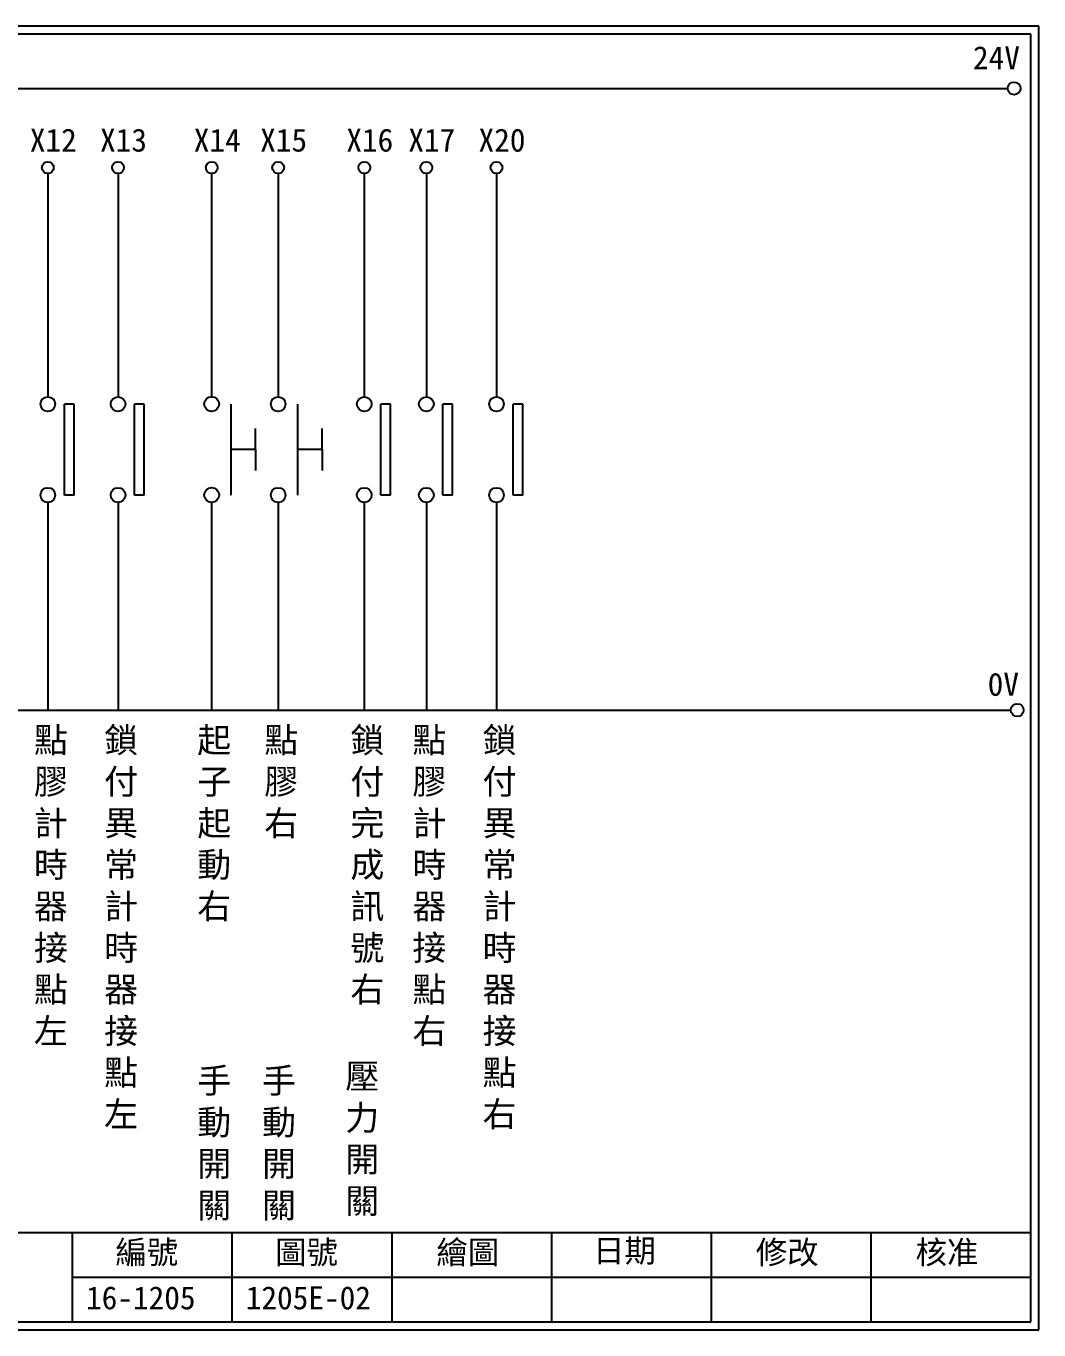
# Model space of a CAD drawing. Extents: x 325 to 612, y 3 to 207.
# Drawn here: x 453.8 to 612.3, y 3 to 207 of the extents above; entities that cross this region are included whole.
import ezdxf

# ---------------------------------------------------------------- set-up
doc = ezdxf.new("R2010")
doc.units = 0
doc.layers.get('0').update_dxf_attribs({"linetype": 'CONTINUOUS'})
doc.layers.add('圖框層', color=7, linetype='CONTINUOUS')
doc.layers.add('標尺寸層', color=3, linetype='CONTINUOUS')
doc.styles.add('CNS', font='romanc.shx', dxfattribs={"bigfont": 'chineset.shx'})
doc.styles.add('STSL', font='kaiu.ttf')

msp = doc.modelspace()

# ---------------------------------------------------------------- linework, layer by layer
for p, q in [((461.31, 147.83), (459.81, 147.83)), ((472.3, 147.83), (470.79, 147.83)), ((510.84, 147.83), (509.34, 147.83)), ((520.54, 147.83), (519.04, 147.83)), ((531.53, 147.83), (530.03, 147.83)), ((461.31, 133.6), (459.81, 133.6)), ((472.3, 133.6), (470.79, 133.6)), ((510.84, 133.6), (509.34, 133.6)), ((520.54, 133.6), (519.04, 133.6)), ((531.53, 133.6), (530.03, 133.6))]:
    msp.add_line(p, q)
at = {"color": 7}
for p, q in [((489.71, 140.73), (489.71, 144.04)), ((500.12, 140.73), (500.12, 144.04)), ((489.71, 140.73), (489.71, 137.42)), ((500.12, 140.73), (500.12, 137.42))]:
    msp.add_line(p, q, dxfattribs=at)
for centre in [(608.44, 197.22), (608.92, 99.96)]:
    msp.add_circle(centre, 1)
at = {"layer": '圖框層', "color": 7}
for p, q in [((612.32, 206.97), (325.32, 206.97)), ((612.32, 3), (612.32, 206.97)), ((611.07, 205.72), (326.57, 205.72)), ((611.07, 4.25), (611.07, 205.72)), ((326.57, 18.25), (611.07, 18.25)), ((461.07, 4.25), (461.07, 18.25)), ((486.07, 4.25), (486.07, 18.25)), ((511.07, 4.25), (511.07, 18.25)), ((536.07, 4.25), (536.07, 18.25)), ((561.07, 4.25), (561.07, 18.25)), ((586.07, 4.25), (586.07, 18.25)), ((461.07, 11.25), (611.07, 11.25)), ((326.57, 4.25), (611.07, 4.25)), ((325.32, 3), (612.32, 3))]:
    msp.add_line(p, q, dxfattribs=at)
at = {"layer": '標尺寸層', "color": 7}
for p, q in [((329.84, 197.22), (607.44, 197.22)), ((457.2, 183.91), (457.2, 148.99)), ((468.19, 183.91), (468.19, 148.99)), ((482.84, 183.91), (482.84, 148.99)), ((493.25, 183.91), (493.25, 148.99)), ((506.73, 183.91), (506.73, 148.99)), ((516.44, 183.91), (516.44, 148.99)), ((527.42, 183.91), (527.42, 148.99)), ((459.81, 133.6), (459.81, 147.83)), ((461.31, 133.6), (461.31, 147.83)), ((470.79, 133.6), (470.79, 147.83)), ((472.3, 133.6), (472.3, 147.83)), ((485.85, 147.84), (485.85, 133.61)), ((496.25, 147.84), (496.25, 133.61)), ((509.34, 133.6), (509.34, 147.83)), ((510.84, 133.6), (510.84, 147.83)), ((519.04, 133.6), (519.04, 147.83)), ((520.54, 133.6), (520.54, 147.83)), ((530.03, 133.6), (530.03, 147.83)), ((531.53, 133.6), (531.53, 147.83)), ((489.71, 140.73), (485.85, 140.73)), ((500.12, 140.73), (496.25, 140.73)), ((457.2, 132.46), (457.2, 99.96)), ((457.2, 132.45), (457.2, 99.96)), ((468.19, 132.46), (468.19, 99.96)), ((468.19, 132.45), (468.19, 99.96)), ((482.84, 132.46), (482.84, 99.96)), ((493.25, 132.46), (493.25, 99.96)), ((493.25, 132.45), (493.25, 99.96)), ((506.73, 132.46), (506.73, 99.96)), ((506.73, 132.45), (506.73, 99.96)), ((516.44, 132.46), (516.44, 99.96)), ((516.44, 132.45), (516.44, 99.96)), ((527.42, 132.46), (527.42, 99.96)), ((527.42, 132.45), (527.42, 99.96)), ((330.05, 99.96), (607.92, 99.96))]:
    msp.add_line(p, q, dxfattribs=at)
for centre, radius in [((457.2, 184.83), 0.92), ((468.19, 184.83), 0.92), ((482.86, 184.83), 0.92), ((493.25, 184.83), 0.92), ((506.73, 184.83), 0.92), ((516.44, 184.83), 0.92), ((527.42, 184.83), 0.92), ((457.2, 147.83), 1.15), ((468.19, 147.83), 1.15), ((482.84, 147.84), 1.15), ((493.25, 147.83), 1.15), ((506.73, 147.83), 1.15), ((516.44, 147.83), 1.15), ((527.42, 147.83), 1.15), ((457.2, 133.6), 1.15), ((468.19, 133.6), 1.15), ((482.84, 133.61), 1.15), ((493.25, 133.6), 1.15), ((506.73, 133.6), 1.15), ((516.44, 133.6), 1.15), ((527.42, 133.6), 1.15)]:
    msp.add_circle(centre, radius, dxfattribs=at)

# ---------------------------------------------------------------- texts
at = {"layer": '圖框層', "color": 4, "style": 'STSL'}
for s, p in [('24V', (602, 200.22)), ('X12', (454.38, 187.33)), ('X13', (465.37, 187.33)), ('X14', (480.04, 187.33)), ('X15', (490.43, 187.33)), ('X16', (503.92, 187.33)), ('X17', (513.62, 187.33)), ('X20', (524.61, 187.33)), ('0V', (604.3, 102.2)), ('編號', (467.78, 13.34)), ('圖號', (492.78, 13.34)), ('繪圖', (518.01, 13.34)), ('日期', (542.54, 13.59)), ('修改', (568.01, 13.34)), ('核准', (593.01, 13.34)), ('16-1205', (463.18, 6.22)), ('1205E-02', (488.18, 6.22))]:
    msp.add_text(s, height=3.6, dxfattribs=at).set_placement(p)
at = {"layer": '標尺寸層', "color": 7, "char_height": 3.9, "width": 4.9608, "style": 'CNS'}
for s, insert, attachment_point in [('{\\fDFKai-SB|b0|i0|c136|p65;點膠計時器接點左}', (455.02, 97.23), 1), ('{\\fDFKai-SB|b0|i0|c136|p65;鎖付異常計時器接點左}', (466.01, 97.23), 1), ('{\\fDFKai-SB|b0|i0|c136|p65;起子起動右}', (480.58, 97.23), 1), ('{\\fDFKai-SB|b0|i0|c136|p65;點膠右}', (491.07, 97.23), 1), ('{\\fDFKai-SB|b0|i0|c136|p65;鎖付完成訊號右}', (504.55, 97.23), 1), ('{\\fDFKai-SB|b0|i0|c136|p65;點膠計時器接點右}', (514.26, 97.23), 1), ('{\\fDFKai-SB|b0|i0|c136|p65;鎖付異常計時器接點右}', (525.24, 97.23), 1), ('{\\fDFKai-SB|b0|i0|c136|p65;壓力開關}', (506.41, 32.72), 5), ('{\\fDFKai-SB|b0|i0|c136|p65;手動開關}', (480.58, 43.95), 1), ('{\\fDFKai-SB|b0|i0|c136|p65;手動開關}', (490.72, 43.95), 1)]:
    msp.add_mtext(s, dxfattribs=dict(at, insert=insert, attachment_point=attachment_point))

doc.saveas('drawing.dxf')
